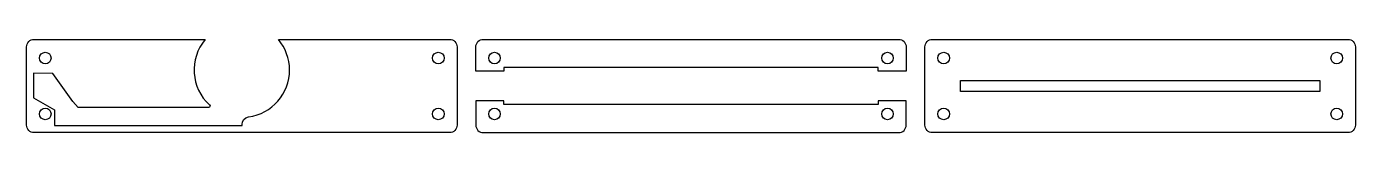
# Model space of a CAD drawing. Extents: x -58 to 298, y -12 to 13.
import ezdxf

# ---------------------------------------------------------------- set-up
doc = ezdxf.new("R2010")
doc.units = 0

# ---------------------------------------------------------------- blocks, each defined once
blk = doc.blocks.new('MYLAYER')
at = {"layer": 'Body_Slices', "color": 0}
blk.add_lwpolyline([(12.75, 4.31, 0.176116), (9.77, 12.5), (55.5, 12.5, -0.414214), (57.5, 10.5), (57.5, -10.5, -0.414214), (55.5, -12.5), (-55.5, -12.5, -0.414214), (-57.5, -10.5), (-57.5, 10.5, -0.414214), (-55.5, 12.5), (-9.77, 12.5, 0.401263), (-8.61, -5.09, -0.684087), (-8.88, -5.78), (-43.69, -5.78), (-45.13, -4.12), (-50.49, 3.38), (-55.62, 3.41), (-55.62, -3.16), (-50.03, -6.37), (-50.03, -10.58), (0.09, -10.58), (0.09, -10.29, -0.373225), (1.8, -8.31, 0.373225)], format="xyb", close=True, dxfattribs=at)
for centre in [(-52.5, 7.5), (52.5, 7.5), (-52.5, -7.5), (52.5, -7.5)]:
    blk.add_circle(centre, 1.55, dxfattribs=at)
blk = doc.blocks.new('MYLAYER002')
at = {"layer": 'Body_Slices', "color": 0}
blk.add_lwpolyline([(297.5, 10.5), (297.5, -10.5, -0.414214), (295.5, -12.5), (184.5, -12.5, -0.414214), (182.5, -10.5), (182.5, 10.5, -0.414214), (184.5, 12.5), (295.5, 12.5, -0.414214)], format="xyb", close=True, dxfattribs=at)
blk.add_lwpolyline([(288, -1.5), (192, -1.5), (192, 1.5), (288, 1.5)], close=True, dxfattribs=at)
for centre in [(187.5, 7.5), (292.5, 7.5), (187.5, -7.5), (292.5, -7.5)]:
    blk.add_circle(centre, 1.55, dxfattribs=at)
blk = doc.blocks.new('MYLAYER001')
at = {"layer": 'Body_Slices', "color": 0}
for points in [[(177.5, 10.5), (177.5, 4), (170, 4), (170, 5), (70, 5), (70, 4), (62.5, 4), (62.5, 10.5, -0.414214), (64.5, 12.5), (175.5, 12.5, -0.414214)], [(175.5, -12.5, 0.414214), (177.5, -10.5), (177.5, -4), (170, -4), (170, -5), (70, -5), (70, -4), (62.5, -4), (62.5, -10.5, 0.414214), (64.5, -12.5)]]:
    blk.add_lwpolyline(points, format="xyb", close=True, dxfattribs=at)
for centre in [(67.5, 7.5), (172.5, 7.5), (67.5, -7.5), (172.5, -7.5)]:
    blk.add_circle(centre, 1.55, dxfattribs=at)

msp = doc.modelspace()

# ---------------------------------------------------------------- block references
at = {"layer": 'Body_Slices', "color": 0}
for name in ['MYLAYER', 'MYLAYER001', 'MYLAYER002']:
    msp.add_blockref(name, (0, 0), dxfattribs=at)

doc.saveas('drawing.dxf')
